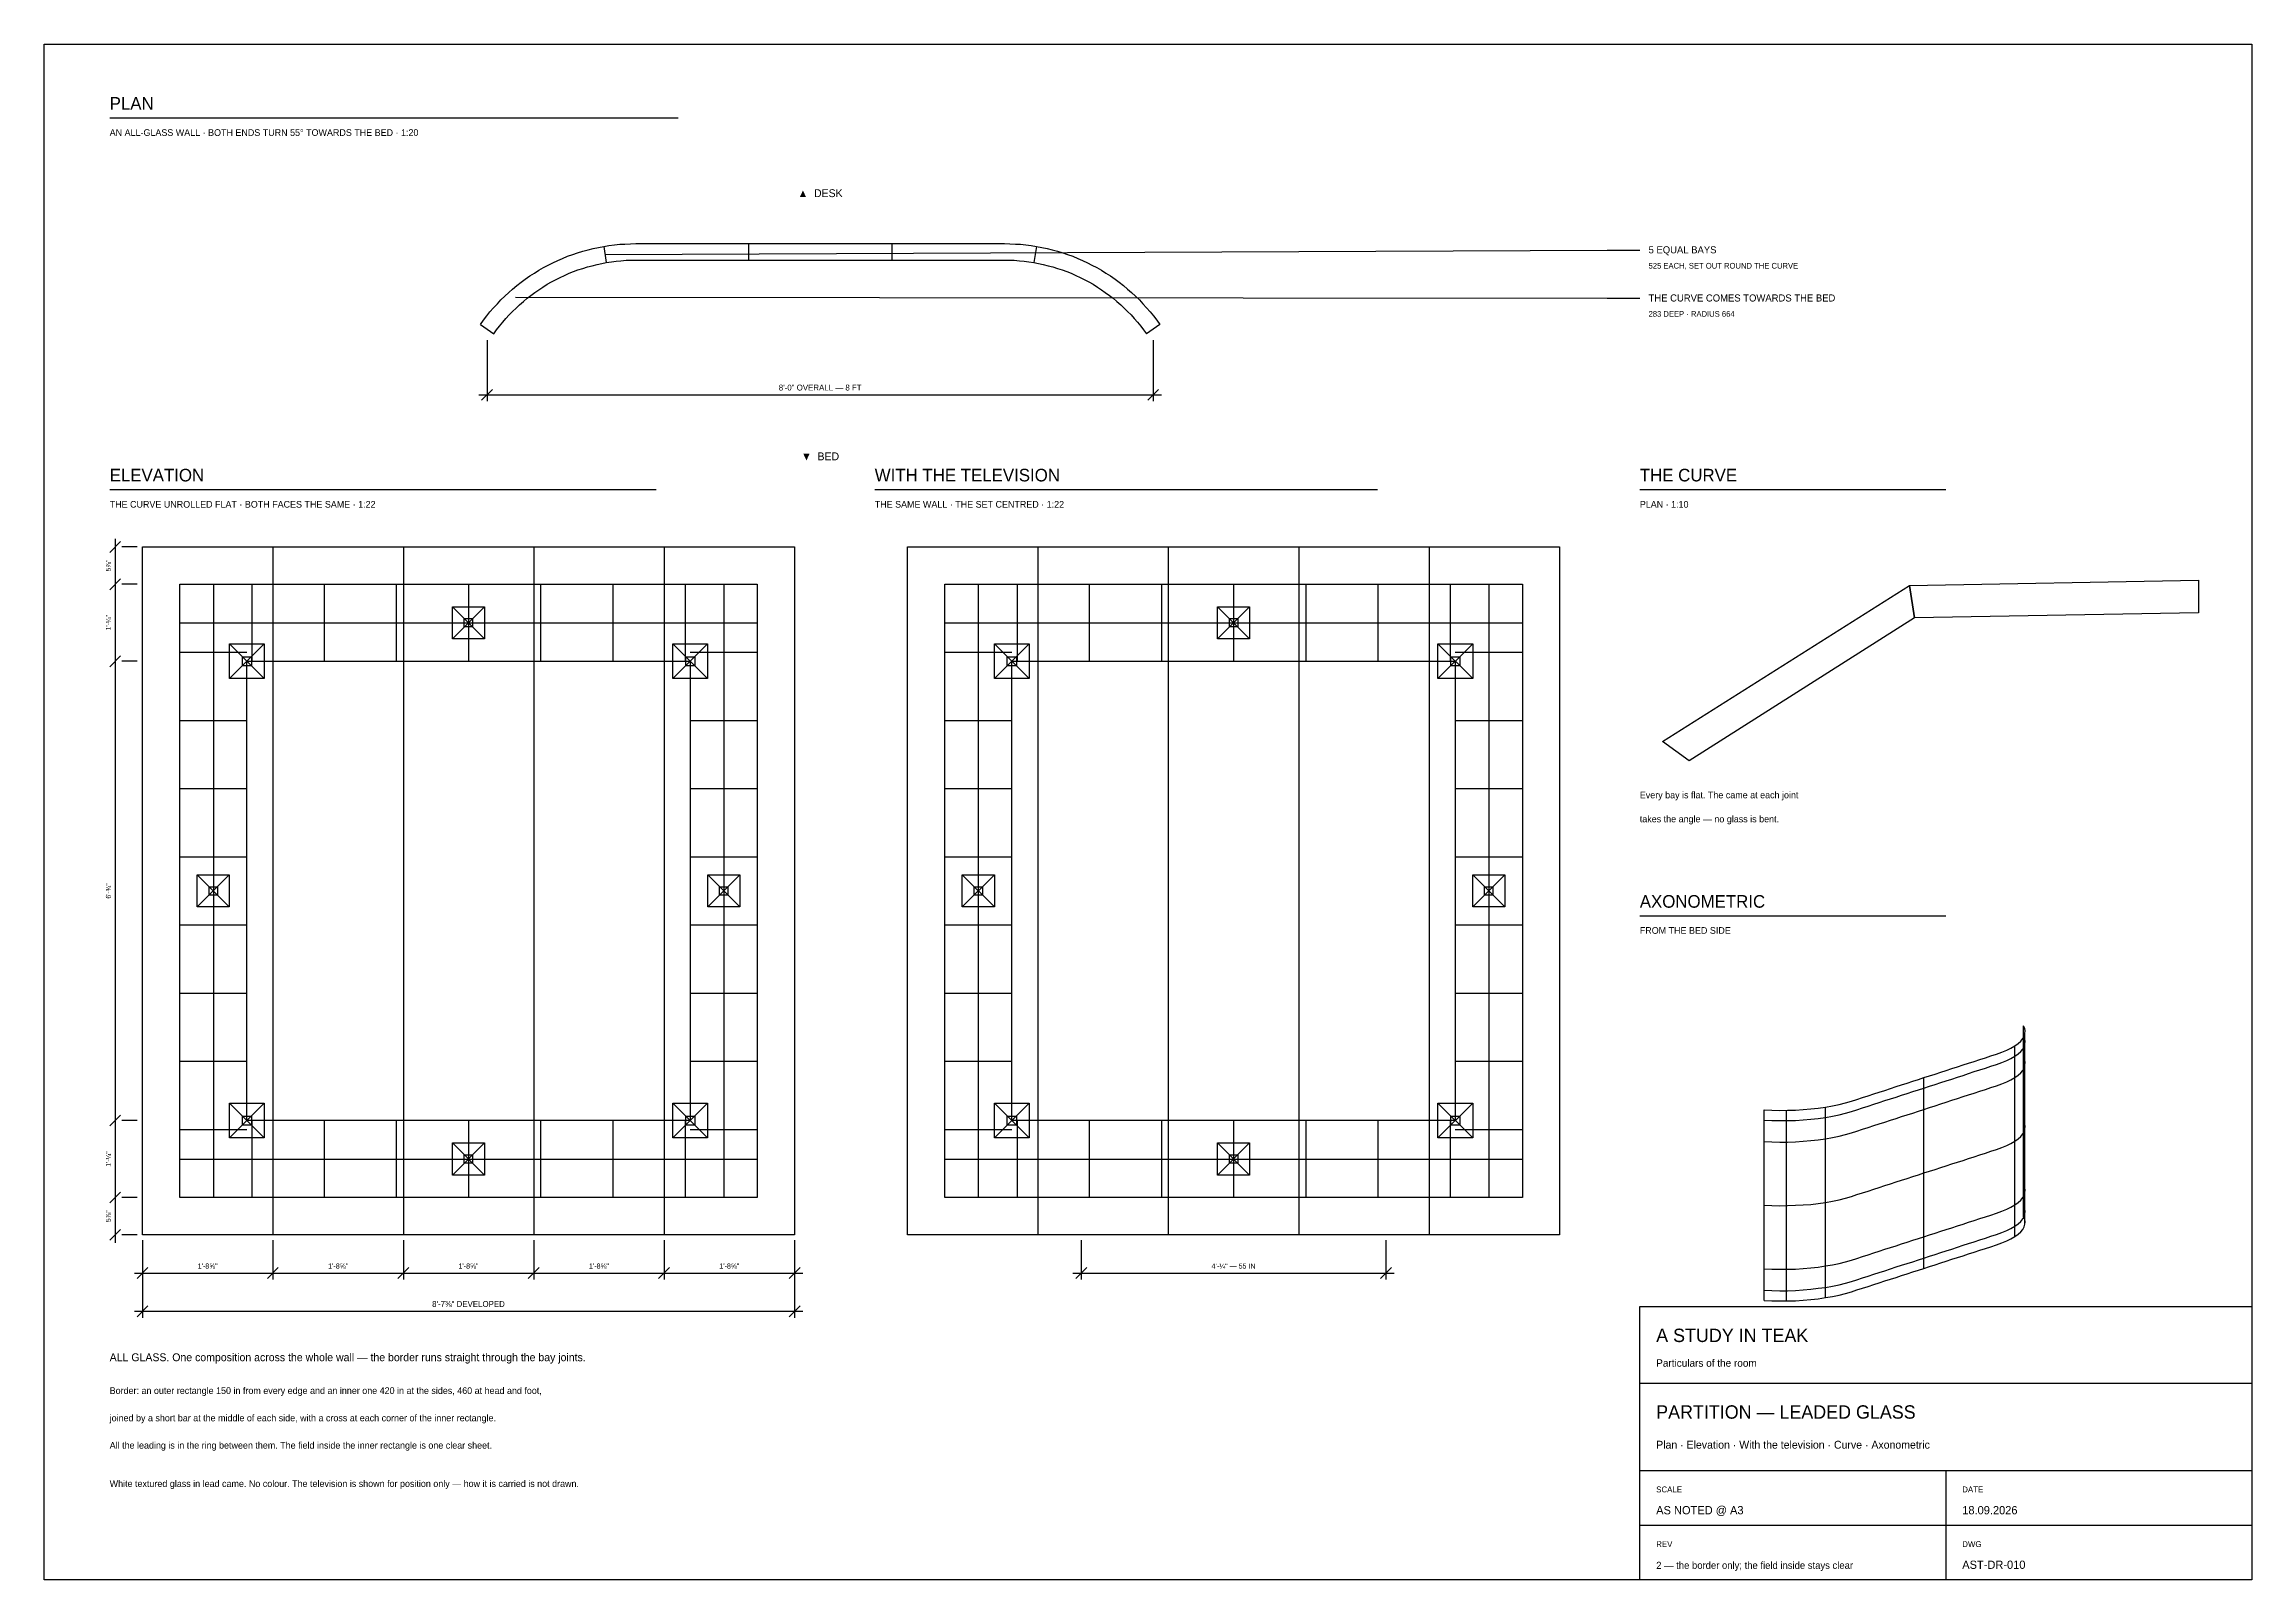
# Model space of a CAD drawing. Header units: inches. Extents: x 0.3 to 16.2, y 0.3 to 11.4.
import ezdxf
from ezdxf.enums import TextEntityAlignment as Align

# ---------------------------------------------------------------- set-up
doc = ezdxf.new("R2010")
doc.units = ezdxf.units.IN
doc.header["$LTSCALE"] = 0.009843
doc.header["$MEASUREMENT"] = 0
for name, color, linetype in [('DIMENSIONS', 1, 'Continuous'), ('GEOMETRY', 7, 'Continuous'), ('TEXT', 7, 'Continuous')]:
    doc.layers.add(name, color=color, linetype=linetype)

msp = doc.modelspace()

# ---------------------------------------------------------------- linework, layer by layer
at = {"layer": 'DIMENSIONS'}
for p, q in [((3.506, 9.246), (3.506, 8.805)), ((8.305, 9.246), (8.305, 8.805)), ((3.447, 8.852), (8.364, 8.852)), ((3.467, 8.813), (3.545, 8.891)), ((8.266, 8.813), (8.344, 8.891)), ((0.787, 7.717), (0.866, 7.795)), ((0.827, 7.815), (0.827, 2.742)), ((0.984, 7.756), (0.874, 7.756)), ((0.787, 7.448), (0.866, 7.527)), ((0.984, 7.487), (0.874, 7.487)), ((0.787, 6.893), (0.866, 6.972)), ((0.984, 6.933), (0.874, 6.933)), ((0.787, 3.585), (0.866, 3.663)), ((0.984, 3.624), (0.874, 3.624)), ((0.787, 3.03), (0.866, 3.108)), ((0.984, 3.069), (0.874, 3.069)), ((0.787, 2.761), (0.866, 2.84)), ((0.984, 2.801), (0.874, 2.801)), ((1.024, 2.761), (1.024, 2.478)), ((1.963, 2.761), (1.963, 2.478)), ((2.903, 2.761), (2.903, 2.478)), ((3.842, 2.761), (3.842, 2.478)), ((4.781, 2.761), (4.781, 2.478)), ((5.721, 2.761), (5.721, 2.478)), ((7.786, 2.761), (7.786, 2.478)), ((9.982, 2.761), (9.982, 2.478)), ((0.984, 2.486), (1.063, 2.565)), ((1.924, 2.486), (2.002, 2.565)), ((2.863, 2.486), (2.942, 2.565)), ((3.803, 2.486), (3.881, 2.565)), ((4.742, 2.486), (4.821, 2.565)), ((5.682, 2.486), (5.761, 2.565)), ((7.747, 2.486), (7.826, 2.565)), ((9.943, 2.486), (10.022, 2.565)), ((0.965, 2.525), (5.78, 2.525)), ((1.024, 2.486), (1.024, 2.202)), ((5.721, 2.486), (5.721, 2.202)), ((7.727, 2.525), (10.041, 2.525)), ((0.965, 2.25), (5.78, 2.25)), ((0.984, 2.21), (1.063, 2.289)), ((5.682, 2.21), (5.761, 2.289))]:
    msp.add_line(p, q, dxfattribs=at)
at = {"layer": 'GEOMETRY'}
for p, q in [((0.787, 10.846), (4.882, 10.846)), ((4.348, 9.921), (4.365, 9.805)), ((5.389, 9.941), (5.389, 9.823)), ((6.422, 9.941), (6.422, 9.823)), ((7.464, 9.921), (7.446, 9.805)), ((3.458, 9.359), (3.554, 9.29)), ((8.353, 9.359), (8.258, 9.29)), ((0.787, 8.169), (4.724, 8.169)), ((6.299, 8.169), (9.921, 8.169)), ((11.811, 8.169), (14.016, 8.169)), ((1.963, 7.756), (1.963, 2.801)), ((2.903, 7.756), (2.903, 2.801)), ((3.842, 7.756), (3.842, 2.801)), ((4.782, 7.756), (4.782, 2.801)), ((7.475, 7.756), (7.475, 2.801)), ((8.414, 7.756), (8.414, 2.801)), ((9.354, 7.756), (9.354, 2.801)), ((10.293, 7.756), (10.293, 2.801)), ((1.534, 7.487), (1.534, 3.069)), ((1.812, 7.487), (1.812, 6.933)), ((2.332, 7.487), (2.332, 6.933)), ((2.852, 7.487), (2.852, 6.933)), ((3.372, 7.487), (3.372, 6.933)), ((3.892, 7.487), (3.892, 6.933)), ((4.413, 7.487), (4.413, 6.933)), ((4.933, 7.487), (4.933, 6.933)), ((5.211, 7.487), (5.211, 3.069)), ((7.045, 7.487), (7.045, 3.069)), ((7.324, 7.487), (7.324, 6.933)), ((7.844, 7.487), (7.844, 6.933)), ((8.364, 7.487), (8.364, 6.933)), ((8.884, 7.487), (8.884, 6.933)), ((9.404, 7.487), (9.404, 6.933)), ((9.924, 7.487), (9.924, 6.933)), ((10.444, 7.487), (10.444, 6.933)), ((10.723, 7.487), (10.723, 3.069)), ((3.257, 7.325), (3.488, 7.095)), ((3.488, 7.325), (3.257, 7.095)), ((8.769, 7.325), (8.999, 7.095)), ((8.999, 7.325), (8.769, 7.095)), ((1.292, 7.21), (5.453, 7.21)), ((6.804, 7.21), (10.965, 7.21)), ((1.65, 7.058), (1.901, 6.807)), ((1.901, 7.058), (1.65, 6.807)), ((4.844, 7.058), (5.095, 6.807)), ((5.095, 7.058), (4.844, 6.807)), ((7.162, 7.058), (7.412, 6.807)), ((7.412, 7.058), (7.162, 6.807)), ((10.356, 7.058), (10.607, 6.807)), ((10.607, 7.058), (10.356, 6.807)), ((1.292, 6.997), (1.775, 6.997)), ((4.97, 6.997), (5.453, 6.997)), ((6.804, 6.997), (7.287, 6.997)), ((10.481, 6.997), (10.965, 6.997)), ((1.292, 6.506), (1.775, 6.506)), ((4.97, 6.506), (5.453, 6.506)), ((6.804, 6.506), (7.287, 6.506)), ((10.481, 6.506), (10.965, 6.506)), ((1.292, 6.015), (1.775, 6.015)), ((4.97, 6.015), (5.453, 6.015)), ((6.804, 6.015), (7.287, 6.015)), ((10.481, 6.015), (10.965, 6.015)), ((1.292, 5.524), (1.775, 5.524)), ((4.97, 5.524), (5.453, 5.524)), ((6.804, 5.524), (7.287, 5.524)), ((10.481, 5.524), (10.965, 5.524)), ((1.418, 5.394), (1.649, 5.163)), ((1.649, 5.394), (1.418, 5.163)), ((5.096, 5.394), (5.326, 5.163)), ((5.326, 5.394), (5.096, 5.163)), ((6.93, 5.394), (7.161, 5.163)), ((7.161, 5.394), (6.93, 5.163)), ((10.608, 5.394), (10.838, 5.163)), ((10.838, 5.394), (10.608, 5.163)), ((11.811, 5.098), (14.016, 5.098)), ((1.292, 5.033), (1.775, 5.033)), ((4.97, 5.033), (5.453, 5.033)), ((6.804, 5.033), (7.287, 5.033)), ((10.481, 5.033), (10.965, 5.033)), ((1.292, 4.542), (1.775, 4.542)), ((4.97, 4.542), (5.453, 4.542)), ((6.804, 4.542), (7.287, 4.542)), ((10.481, 4.542), (10.965, 4.542)), ((14.576, 2.931), (14.576, 4.305)), ((14.513, 2.788), (14.513, 4.162)), ((14.586, 2.879), (14.586, 4.253)), ((1.292, 4.051), (1.775, 4.051)), ((4.97, 4.051), (5.453, 4.051)), ((6.804, 4.051), (7.287, 4.051)), ((10.481, 4.051), (10.965, 4.051)), ((13.858, 2.559), (13.858, 3.933)), ((1.65, 3.749), (1.901, 3.499)), ((1.901, 3.749), (1.65, 3.499)), ((4.844, 3.749), (5.095, 3.499)), ((5.095, 3.749), (4.844, 3.499)), ((7.162, 3.749), (7.412, 3.499)), ((7.412, 3.749), (7.162, 3.499)), ((10.356, 3.749), (10.607, 3.499)), ((10.607, 3.749), (10.356, 3.499)), ((12.706, 2.327), (12.706, 3.7)), ((12.868, 2.324), (12.868, 3.697)), ((13.15, 2.348), (13.15, 3.721)), ((1.292, 3.56), (1.775, 3.56)), ((1.812, 3.624), (1.812, 3.069)), ((2.332, 3.624), (2.332, 3.069)), ((2.852, 3.624), (2.852, 3.069)), ((3.372, 3.624), (3.372, 3.069)), ((3.892, 3.624), (3.892, 3.069)), ((4.413, 3.624), (4.413, 3.069)), ((4.933, 3.624), (4.933, 3.069)), ((4.97, 3.56), (5.453, 3.56)), ((6.804, 3.56), (7.287, 3.56)), ((7.324, 3.624), (7.324, 3.069)), ((7.844, 3.624), (7.844, 3.069)), ((8.364, 3.624), (8.364, 3.069)), ((8.884, 3.624), (8.884, 3.069)), ((9.404, 3.624), (9.404, 3.069)), ((9.924, 3.624), (9.924, 3.069)), ((10.444, 3.624), (10.444, 3.069)), ((10.481, 3.56), (10.965, 3.56)), ((1.292, 3.346), (5.453, 3.346)), ((3.257, 3.462), (3.488, 3.231)), ((3.488, 3.462), (3.257, 3.231)), ((6.804, 3.346), (10.965, 3.346)), ((8.769, 3.462), (8.999, 3.231)), ((8.999, 3.462), (8.769, 3.231)), ((11.811, 1.732), (16.22, 1.732)), ((11.811, 1.102), (16.22, 1.102)), ((14.016, 1.102), (14.016, 0.315)), ((11.811, 0.709), (16.22, 0.709))]:
    msp.add_line(p, q, dxfattribs=at)
for points in [[(0.315, 11.378), (16.22, 11.378), (16.22, 0.315), (0.315, 0.315), (0.315, 11.378)], [(3.458, 9.359), (3.48, 9.389), (3.504, 9.42), (3.527, 9.449), (3.553, 9.479), (3.58, 9.508), (3.605, 9.535), (3.633, 9.563), (3.662, 9.589), (3.69, 9.614), (3.72, 9.639), (3.751, 9.663), (3.781, 9.685), (3.814, 9.708), (3.847, 9.729), (3.878, 9.749), (3.912, 9.768), (3.947, 9.787), (3.98, 9.803), (4.016, 9.82), (4.05, 9.835), (4.086, 9.85), (4.123, 9.863), (4.158, 9.875), (4.196, 9.887), (4.234, 9.897), (4.27, 9.906), (4.309, 9.914), (4.347, 9.921), (4.384, 9.927), (4.423, 9.932), (4.462, 9.936), (4.499, 9.938), (4.539, 9.94), (4.577, 9.941), (4.614, 9.941), (4.651, 9.941), (4.688, 9.941), (4.724, 9.941), (4.761, 9.941), (4.798, 9.941), (4.835, 9.941), (4.872, 9.941), (4.909, 9.941), (4.946, 9.941), (4.983, 9.941), (5.02, 9.941), (5.057, 9.941), (5.094, 9.941), (5.13, 9.941), (5.167, 9.941), (5.204, 9.941), (5.241, 9.941), (5.278, 9.941), (5.315, 9.941), (5.352, 9.941), (5.389, 9.941), (5.426, 9.941), (5.463, 9.941), (5.5, 9.941), (5.536, 9.941), (5.573, 9.941), (5.61, 9.941), (5.647, 9.941), (5.684, 9.941), (5.721, 9.941), (5.758, 9.941), (5.795, 9.941), (5.832, 9.941), (5.869, 9.941), (5.906, 9.941), (5.942, 9.941), (5.979, 9.941), (6.016, 9.941), (6.053, 9.941), (6.09, 9.941), (6.127, 9.941), (6.164, 9.941), (6.201, 9.941), (6.238, 9.941), (6.275, 9.941), (6.311, 9.941), (6.348, 9.941), (6.385, 9.941), (6.422, 9.941), (6.459, 9.941), (6.496, 9.941), (6.533, 9.941), (6.57, 9.941), (6.607, 9.941), (6.644, 9.941), (6.681, 9.941), (6.717, 9.941), (6.754, 9.941), (6.791, 9.941), (6.828, 9.941), (6.865, 9.941), (6.902, 9.941), (6.939, 9.941), (6.976, 9.941), (7.013, 9.941), (7.05, 9.941), (7.087, 9.941), (7.123, 9.941), (7.16, 9.941), (7.197, 9.941), (7.234, 9.941), (7.272, 9.94), (7.312, 9.938), (7.349, 9.936), (7.388, 9.932), (7.427, 9.927), (7.464, 9.921), (7.502, 9.914), (7.541, 9.906), (7.577, 9.897), (7.615, 9.887), (7.653, 9.875), (7.688, 9.863), (7.725, 9.85), (7.761, 9.835), (7.795, 9.82), (7.831, 9.803), (7.864, 9.787), (7.899, 9.768), (7.933, 9.749), (7.964, 9.729), (7.997, 9.708), (8.03, 9.685), (8.06, 9.663), (8.091, 9.639), (8.121, 9.614), (8.149, 9.589), (8.178, 9.563), (8.206, 9.535), (8.231, 9.508), (8.258, 9.479), (8.284, 9.449), (8.307, 9.42), (8.331, 9.389), (8.353, 9.359)], [(4.356, 9.863), (11.575, 9.894), (11.811, 9.894)], [(3.554, 9.29), (3.575, 9.319), (3.596, 9.347), (3.619, 9.375), (3.642, 9.401), (3.665, 9.427), (3.69, 9.453), (3.715, 9.477), (3.74, 9.501), (3.768, 9.525), (3.794, 9.547), (3.821, 9.568), (3.851, 9.59), (3.879, 9.609), (3.908, 9.628), (3.939, 9.648), (3.969, 9.665), (3.999, 9.681), (4.032, 9.698), (4.063, 9.712), (4.097, 9.727), (4.129, 9.74), (4.161, 9.751), (4.196, 9.763), (4.229, 9.773), (4.262, 9.782), (4.298, 9.791), (4.332, 9.798), (4.365, 9.805), (4.402, 9.81), (4.436, 9.815), (4.47, 9.818), (4.507, 9.821), (4.541, 9.822), (4.577, 9.823), (4.614, 9.823), (4.651, 9.823), (4.688, 9.823), (4.724, 9.823), (4.761, 9.823), (4.798, 9.823), (4.835, 9.823), (4.872, 9.823), (4.909, 9.823), (4.946, 9.823), (4.983, 9.823), (5.02, 9.823), (5.057, 9.823), (5.094, 9.823), (5.13, 9.823), (5.167, 9.823), (5.204, 9.823), (5.241, 9.823), (5.278, 9.823), (5.315, 9.823), (5.352, 9.823), (5.389, 9.823), (5.426, 9.823), (5.463, 9.823), (5.5, 9.823), (5.536, 9.823), (5.573, 9.823), (5.61, 9.823), (5.647, 9.823), (5.684, 9.823), (5.721, 9.823), (5.758, 9.823), (5.795, 9.823), (5.832, 9.823), (5.869, 9.823), (5.906, 9.823), (5.942, 9.823), (5.979, 9.823), (6.016, 9.823), (6.053, 9.823), (6.09, 9.823), (6.127, 9.823), (6.164, 9.823), (6.201, 9.823), (6.238, 9.823), (6.275, 9.823), (6.311, 9.823), (6.348, 9.823), (6.385, 9.823), (6.422, 9.823), (6.459, 9.823), (6.496, 9.823), (6.533, 9.823), (6.57, 9.823), (6.607, 9.823), (6.644, 9.823), (6.681, 9.823), (6.717, 9.823), (6.754, 9.823), (6.791, 9.823), (6.828, 9.823), (6.865, 9.823), (6.902, 9.823), (6.939, 9.823), (6.976, 9.823), (7.013, 9.823), (7.05, 9.823), (7.087, 9.823), (7.123, 9.823), (7.16, 9.823), (7.197, 9.823), (7.234, 9.823), (7.27, 9.822), (7.304, 9.821), (7.341, 9.818), (7.375, 9.815), (7.409, 9.81), (7.446, 9.805), (7.479, 9.798), (7.513, 9.791), (7.549, 9.782), (7.582, 9.773), (7.615, 9.763), (7.65, 9.751), (7.682, 9.74), (7.714, 9.727), (7.748, 9.712), (7.779, 9.698), (7.812, 9.681), (7.842, 9.665), (7.872, 9.648), (7.903, 9.628), (7.932, 9.609), (7.96, 9.59), (7.99, 9.568), (8.017, 9.547), (8.043, 9.525), (8.071, 9.501), (8.096, 9.477), (8.121, 9.453), (8.146, 9.427), (8.169, 9.401), (8.192, 9.375), (8.215, 9.347), (8.236, 9.319), (8.258, 9.29)], [(3.712, 9.555), (11.575, 9.548), (11.811, 9.548)], [(1.024, 7.756), (5.721, 7.756), (5.721, 2.801), (1.024, 2.801), (1.024, 7.756)], [(6.535, 7.756), (11.233, 7.756), (11.233, 2.801), (6.535, 2.801), (6.535, 7.756)], [(1.292, 7.487), (5.453, 7.487), (5.453, 3.069), (1.292, 3.069), (1.292, 7.487)], [(6.804, 7.487), (10.965, 7.487), (10.965, 3.069), (6.804, 3.069), (6.804, 7.487)], [(11.975, 6.354), (13.754, 7.478), (13.79, 7.245), (12.166, 6.214), (11.975, 6.354)], [(13.754, 7.478), (15.836, 7.517), (15.836, 7.281), (13.79, 7.245), (13.754, 7.478)], [(3.257, 7.325), (3.488, 7.325), (3.488, 7.095), (3.257, 7.095), (3.257, 7.325)], [(8.769, 7.325), (8.999, 7.325), (8.999, 7.095), (8.769, 7.095), (8.769, 7.325)], [(3.342, 7.24), (3.402, 7.24), (3.402, 7.18), (3.342, 7.18), (3.342, 7.24)], [(8.854, 7.24), (8.914, 7.24), (8.914, 7.18), (8.854, 7.18), (8.854, 7.24)], [(1.65, 7.058), (1.901, 7.058), (1.901, 6.807), (1.65, 6.807), (1.65, 7.058)], [(4.844, 7.058), (5.095, 7.058), (5.095, 6.807), (4.844, 6.807), (4.844, 7.058)], [(7.162, 7.058), (7.412, 7.058), (7.412, 6.807), (7.162, 6.807), (7.162, 7.058)], [(10.356, 7.058), (10.607, 7.058), (10.607, 6.807), (10.356, 6.807), (10.356, 7.058)], [(1.743, 6.965), (1.808, 6.965), (1.808, 6.9), (1.743, 6.9), (1.743, 6.965)], [(1.775, 6.933), (4.97, 6.933), (4.97, 3.624), (1.775, 3.624), (1.775, 6.933)], [(4.937, 6.965), (5.002, 6.965), (5.002, 6.9), (4.937, 6.9), (4.937, 6.965)], [(7.254, 6.965), (7.32, 6.965), (7.32, 6.9), (7.254, 6.9), (7.254, 6.965)], [(7.287, 6.933), (10.481, 6.933), (10.481, 3.624), (7.287, 3.624), (7.287, 6.933)], [(10.449, 6.965), (10.514, 6.965), (10.514, 6.9), (10.449, 6.9), (10.449, 6.965)], [(1.418, 5.394), (1.649, 5.394), (1.649, 5.163), (1.418, 5.163), (1.418, 5.394)], [(1.504, 5.308), (1.564, 5.308), (1.564, 5.248), (1.504, 5.248), (1.504, 5.308)], [(5.096, 5.394), (5.326, 5.394), (5.326, 5.163), (5.096, 5.163), (5.096, 5.394)], [(5.181, 5.308), (5.241, 5.308), (5.241, 5.248), (5.181, 5.248), (5.181, 5.308)], [(6.93, 5.394), (7.161, 5.394), (7.161, 5.163), (6.93, 5.163), (6.93, 5.394)], [(7.015, 5.308), (7.075, 5.308), (7.075, 5.248), (7.015, 5.248), (7.015, 5.308)], [(10.608, 5.394), (10.838, 5.394), (10.838, 5.163), (10.608, 5.163), (10.608, 5.394)], [(10.693, 5.308), (10.753, 5.308), (10.753, 5.248), (10.693, 5.248), (10.693, 5.308)], [(12.706, 3.7), (12.762, 3.698), (12.819, 3.697), (12.876, 3.698), (12.933, 3.699), (12.989, 3.703), (13.044, 3.707), (13.097, 3.713), (13.15, 3.721), (13.2, 3.73), (13.247, 3.74), (13.293, 3.751), (13.335, 3.763), (13.375, 3.776), (13.415, 3.789), (13.456, 3.802), (13.496, 3.815), (13.536, 3.828), (13.576, 3.841), (13.617, 3.854), (13.657, 3.868), (13.697, 3.881), (13.737, 3.894), (13.778, 3.907), (13.818, 3.92), (13.858, 3.933), (13.898, 3.946), (13.939, 3.959), (13.979, 3.972), (14.019, 3.985), (14.059, 3.998), (14.1, 4.011), (14.14, 4.024), (14.18, 4.037), (14.221, 4.05), (14.261, 4.063), (14.301, 4.076), (14.341, 4.089), (14.381, 4.102), (14.42, 4.116), (14.455, 4.13), (14.485, 4.146), (14.513, 4.162), (14.536, 4.179), (14.555, 4.196), (14.57, 4.214), (14.58, 4.232), (14.585, 4.25), (14.587, 4.269), (14.584, 4.287), (14.576, 4.305)], [(12.706, 3.626), (12.762, 3.624), (12.819, 3.623), (12.876, 3.623), (12.933, 3.625), (12.989, 3.628), (13.044, 3.633), (13.097, 3.639), (13.15, 3.646), (13.2, 3.656), (13.247, 3.665), (13.293, 3.677), (13.335, 3.689), (13.375, 3.702), (13.415, 3.715), (13.456, 3.728), (13.496, 3.741), (13.536, 3.754), (13.576, 3.767), (13.617, 3.78), (13.657, 3.793), (13.697, 3.806), (13.737, 3.819), (13.778, 3.832), (13.818, 3.845), (13.858, 3.858), (13.898, 3.871), (13.939, 3.884), (13.979, 3.897), (14.019, 3.91), (14.059, 3.923), (14.1, 3.936), (14.14, 3.949), (14.18, 3.963), (14.221, 3.976), (14.261, 3.989), (14.301, 4.002), (14.341, 4.015), (14.381, 4.028), (14.42, 4.041), (14.455, 4.056), (14.485, 4.071), (14.513, 4.087), (14.536, 4.104), (14.555, 4.122), (14.57, 4.139), (14.58, 4.157), (14.585, 4.176), (14.587, 4.194), (14.584, 4.213), (14.576, 4.231)], [(12.706, 3.472), (12.762, 3.47), (12.819, 3.469), (12.876, 3.469), (12.933, 3.471), (12.989, 3.474), (13.044, 3.479), (13.097, 3.485), (13.15, 3.493), (13.2, 3.502), (13.247, 3.512), (13.293, 3.523), (13.335, 3.535), (13.375, 3.548), (13.415, 3.561), (13.456, 3.574), (13.496, 3.587), (13.536, 3.6), (13.576, 3.613), (13.617, 3.626), (13.657, 3.639), (13.697, 3.652), (13.737, 3.665), (13.778, 3.678), (13.818, 3.691), (13.858, 3.704), (13.898, 3.717), (13.939, 3.73), (13.979, 3.744), (14.019, 3.757), (14.059, 3.77), (14.1, 3.783), (14.14, 3.796), (14.18, 3.809), (14.221, 3.822), (14.261, 3.835), (14.301, 3.848), (14.341, 3.861), (14.381, 3.874), (14.42, 3.887), (14.455, 3.902), (14.485, 3.917), (14.513, 3.933), (14.536, 3.95), (14.555, 3.968), (14.57, 3.985), (14.58, 4.004), (14.585, 4.022), (14.587, 4.041), (14.584, 4.059), (14.576, 4.077)], [(1.65, 3.749), (1.901, 3.749), (1.901, 3.499), (1.65, 3.499), (1.65, 3.749)], [(4.844, 3.749), (5.095, 3.749), (5.095, 3.499), (4.844, 3.499), (4.844, 3.749)], [(7.162, 3.749), (7.412, 3.749), (7.412, 3.499), (7.162, 3.499), (7.162, 3.749)], [(10.356, 3.749), (10.607, 3.749), (10.607, 3.499), (10.356, 3.499), (10.356, 3.749)], [(1.743, 3.656), (1.808, 3.656), (1.808, 3.591), (1.743, 3.591), (1.743, 3.656)], [(4.937, 3.656), (5.002, 3.656), (5.002, 3.591), (4.937, 3.591), (4.937, 3.656)], [(7.254, 3.656), (7.32, 3.656), (7.32, 3.591), (7.254, 3.591), (7.254, 3.656)], [(10.449, 3.656), (10.514, 3.656), (10.514, 3.591), (10.449, 3.591), (10.449, 3.656)], [(12.706, 3.014), (12.762, 3.011), (12.819, 3.01), (12.876, 3.011), (12.933, 3.013), (12.989, 3.016), (13.044, 3.02), (13.097, 3.027), (13.15, 3.034), (13.2, 3.043), (13.247, 3.053), (13.293, 3.064), (13.335, 3.077), (13.375, 3.09), (13.415, 3.103), (13.456, 3.116), (13.496, 3.129), (13.536, 3.142), (13.576, 3.155), (13.617, 3.168), (13.657, 3.181), (13.697, 3.194), (13.737, 3.207), (13.778, 3.22), (13.818, 3.233), (13.858, 3.246), (13.898, 3.259), (13.939, 3.272), (13.979, 3.285), (14.019, 3.298), (14.059, 3.311), (14.1, 3.324), (14.14, 3.337), (14.18, 3.35), (14.221, 3.363), (14.261, 3.376), (14.301, 3.389), (14.341, 3.402), (14.381, 3.415), (14.42, 3.429), (14.455, 3.443), (14.485, 3.459), (14.513, 3.475), (14.536, 3.492), (14.555, 3.509), (14.57, 3.527), (14.58, 3.545), (14.585, 3.563), (14.587, 3.582), (14.584, 3.6), (14.576, 3.619)], [(3.257, 3.462), (3.488, 3.462), (3.488, 3.231), (3.257, 3.231), (3.257, 3.462)], [(3.342, 3.376), (3.402, 3.376), (3.402, 3.316), (3.342, 3.316), (3.342, 3.376)], [(8.769, 3.462), (8.999, 3.462), (8.999, 3.231), (8.769, 3.231), (8.769, 3.462)], [(8.854, 3.376), (8.914, 3.376), (8.914, 3.316), (8.854, 3.316), (8.854, 3.376)], [(12.706, 2.555), (12.762, 2.553), (12.819, 2.552), (12.876, 2.552), (12.933, 2.554), (12.989, 2.557), (13.044, 2.562), (13.097, 2.568), (13.15, 2.576), (13.2, 2.584), (13.247, 2.594), (13.293, 2.606), (13.335, 2.618), (13.375, 2.631), (13.415, 2.644), (13.456, 2.657), (13.496, 2.67), (13.536, 2.683), (13.576, 2.696), (13.617, 2.709), (13.657, 2.722), (13.697, 2.735), (13.737, 2.748), (13.778, 2.761), (13.818, 2.774), (13.858, 2.787), (13.898, 2.8), (13.939, 2.813), (13.979, 2.826), (14.019, 2.839), (14.059, 2.852), (14.1, 2.865), (14.14, 2.878), (14.18, 2.891), (14.221, 2.904), (14.261, 2.917), (14.301, 2.93), (14.341, 2.943), (14.381, 2.957), (14.42, 2.97), (14.455, 2.985), (14.485, 3), (14.513, 3.017), (14.536, 3.033), (14.555, 3.051), (14.57, 3.069), (14.58, 3.087), (14.585, 3.105), (14.587, 3.123), (14.584, 3.142), (14.576, 3.16)], [(12.706, 2.401), (12.762, 2.399), (12.819, 2.398), (12.876, 2.398), (12.933, 2.4), (12.989, 2.404), (13.044, 2.408), (13.097, 2.415), (13.15, 2.422), (13.2, 2.431), (13.247, 2.441), (13.293, 2.452), (13.335, 2.464), (13.375, 2.477), (13.415, 2.49), (13.456, 2.503), (13.496, 2.516), (13.536, 2.529), (13.576, 2.542), (13.617, 2.556), (13.657, 2.569), (13.697, 2.581), (13.737, 2.594), (13.778, 2.607), (13.818, 2.62), (13.858, 2.633), (13.898, 2.646), (13.939, 2.659), (13.979, 2.672), (14.019, 2.685), (14.059, 2.698), (14.1, 2.711), (14.14, 2.725), (14.18, 2.738), (14.221, 2.751), (14.261, 2.764), (14.301, 2.777), (14.341, 2.79), (14.381, 2.803), (14.42, 2.817), (14.455, 2.831), (14.485, 2.846), (14.513, 2.863), (14.536, 2.88), (14.555, 2.897), (14.57, 2.915), (14.58, 2.933), (14.585, 2.951), (14.587, 2.969), (14.584, 2.988), (14.576, 3.006)], [(12.706, 2.327), (12.762, 2.324), (12.819, 2.324), (12.876, 2.324), (12.933, 2.326), (12.989, 2.329), (13.044, 2.334), (13.097, 2.34), (13.15, 2.348), (13.2, 2.356), (13.247, 2.366), (13.293, 2.378), (13.335, 2.39), (13.375, 2.403), (13.415, 2.416), (13.456, 2.429), (13.496, 2.442), (13.536, 2.455), (13.576, 2.468), (13.617, 2.481), (13.657, 2.494), (13.697, 2.507), (13.737, 2.52), (13.778, 2.533), (13.818, 2.546), (13.858, 2.559), (13.898, 2.572), (13.939, 2.585), (13.979, 2.598), (14.019, 2.611), (14.059, 2.624), (14.1, 2.637), (14.14, 2.65), (14.18, 2.663), (14.221, 2.676), (14.261, 2.689), (14.301, 2.702), (14.341, 2.715), (14.381, 2.728), (14.42, 2.742), (14.455, 2.757), (14.485, 2.772), (14.513, 2.788), (14.536, 2.805), (14.555, 2.822), (14.57, 2.84), (14.58, 2.858), (14.585, 2.877), (14.587, 2.895), (14.584, 2.913), (14.576, 2.931)], [(11.811, 2.283), (16.22, 2.283), (16.22, 0.315), (11.811, 0.315), (11.811, 2.283)]]:
    msp.add_lwpolyline(points, dxfattribs=at)

# ---------------------------------------------------------------- texts
at = {"layer": 'TEXT'}
for s, height, p in [('PLAN', 0.0907, (0.787, 10.906)), ('AN ALL-GLASS WALL · BOTH ENDS TURN 55° TOWARDS THE BED · 1:20', 0.04819, (0.787, 10.717)), ('5 EQUAL BAYS', 0.05102, (11.874, 9.871)), ('525 EACH, SET OUT ROUND THE CURVE', 0.0411, (11.874, 9.761)), ('THE CURVE COMES TOWARDS THE BED', 0.05102, (11.874, 9.524)), ('283 DEEP · RADIUS 664', 0.0411, (11.874, 9.414)), ('ELEVATION', 0.0907, (0.787, 8.228)), ('WITH THE TELEVISION', 0.09071, (6.299, 8.228)), ('THE CURVE', 0.0907, (11.811, 8.228)), ('THE CURVE UNROLLED FLAT · BOTH FACES THE SAME · 1:22', 0.04819, (0.787, 8.039)), ('THE SAME WALL · THE SET CENTRED · 1:22', 0.04819, (6.299, 8.039)), ('PLAN · 1:10', 0.04819, (11.811, 8.039)), ('Every bay is flat. The came at each joint', 0.04819, (11.811, 5.945)), ('takes the angle — no glass is bent.', 0.04819, (11.811, 5.772)), ('AXONOMETRIC', 0.09071, (11.811, 5.157)), ('FROM THE BED SIDE', 0.04819, (11.811, 4.969)), ('A STUDY IN TEAK', 0.09638, (11.929, 2.028)), ('ALL GLASS. One composition across the whole wall — the border runs straight through the bay joints.', 0.05669, (0.787, 1.89)), ('Particulars of the room', 0.05386, (11.929, 1.85)), ('Border: an outer rectangle 150 in from every edge and an inner one 420 in at the sides, 460 at head and foot,', 0.048189, (0.787, 1.654)), ('joined by a short bar at the middle of each side, with a cross at each corner of the inner rectangle.', 0.048189, (0.787, 1.457)), ('PARTITION — LEADED GLASS', 0.09638, (11.929, 1.476)), ('All the leading is in the ring between them. The field inside the inner rectangle is one clear sheet.', 0.048189, (0.787, 1.26)), ('Plan · Elevation · With the television · Curve · Axonometric', 0.05669, (11.929, 1.26)), ('White textured glass in lead came. No colour. The television is shown for position only — how it is carried is not drawn.', 0.048189, (0.787, 0.984)), ('SCALE', 0.0425, (11.929, 0.945)), ('DATE', 0.0425, (14.134, 0.945)), ('AS NOTED @ A3', 0.05953, (11.929, 0.787)), ('18.09.2026', 0.0595, (14.134, 0.787)), ('REV', 0.0425, (11.929, 0.551)), ('DWG', 0.0425, (14.134, 0.551)), ('2 — the border only; the field inside stays clear', 0.05102, (11.929, 0.394)), ('AST-DR-010', 0.0595, (14.134, 0.394))]:
    msp.add_text(s, height=height, dxfattribs=at).set_placement(p)
for s, height, p in [('▲  DESK', 0.0567, (5.906, 10.276)), ('8\'-0" OVERALL — 8 FT', 0.04252, (5.906, 8.883)), ('▼  BED', 0.0567, (5.906, 8.38)), ('1\'-8⅝"', 0.0369, (1.493, 2.557)), ('1\'-8⅝"', 0.0369, (2.433, 2.557)), ('1\'-8⅝"', 0.0369, (3.372, 2.557)), ('1\'-8⅝"', 0.0369, (4.312, 2.557)), ('1\'-8⅝"', 0.0369, (5.251, 2.557)), ('4\'-¼" — 55 IN', 0.03685, (8.884, 2.557)), ('8\'-7⅜" DEVELOPED', 0.04252, (3.372, 2.281))]:
    msp.add_text(s, height=height, dxfattribs=at).set_placement(p, align=Align.CENTER)
for s, p in [('5⅞"', (0.795, 7.622)), ('1\'-¼"', (0.795, 7.21)), ('6\'-¾"', (0.795, 5.278)), ('1\'-¼"', (0.795, 3.346)), ('5⅞"', (0.795, 2.935))]:
    msp.add_text(s, height=0.0354, rotation=90, dxfattribs=at).set_placement(p, align=Align.CENTER)

doc.saveas('drawing.dxf')
